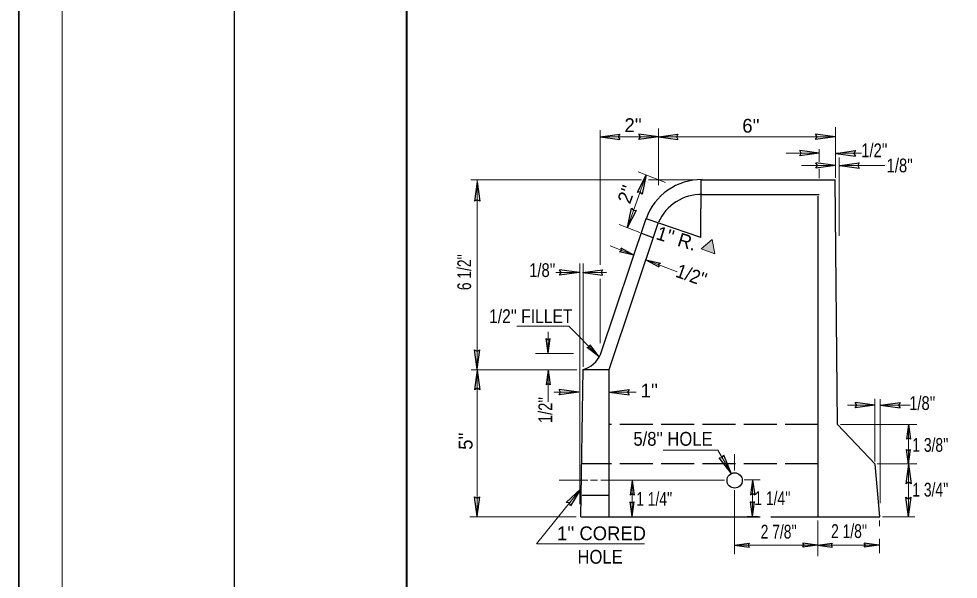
# Model space of a CAD drawing. Extents: x 385 to 753, y -129 to 142.
# Drawn here: x 384.8 to 466.6, y -4.3 to 44.5 of the extents above; entities that cross this region are included whole.
import ezdxf

# ---------------------------------------------------------------- set-up
doc = ezdxf.new("R2010")
doc.units = 0
doc.header["$LTSCALE"] = 0.48
doc.linetypes.add('LONG_DASHED', pattern=[7.5, 6, -1.5])
doc.layers.add('1', color=7, linetype='Continuous', lineweight=13)
doc.layers.add('25', color=7, linetype='Continuous', lineweight=13)
doc.layers.add('10', color=7, linetype='Continuous')

msp = doc.modelspace()

# ---------------------------------------------------------------- hatches: boundary and pattern name
at = {"layer": '25'}
msp.add_hatch(color=256, dxfattribs=at).paths.add_polyline_path([(444.1827, 24.5079), (445.1521, 25.3163), (445.3675, 24.0727)])

# ---------------------------------------------------------------- linework, layer by layer
at = {"layer": '1'}
for p, q in [((388.5478, -124.3587), (388.5478, 105.6413)), ((435.3893, 23.1134), (435.3893, 34.8401)), ((440.481, 30.0522), (440.481, 34.978)), ((455.898, 30.6838), (455.898, 35.097)), ((451.6013, 32.8312), (454.4749, 32.8312)), ((454.4733, 32.0762), (454.4733, 33.1707)), ((455.9156, 32.8137), (458.1411, 32.8137)), ((456.2146, 25.632), (456.2146, 32.4543)), ((438.712, 31.1951), (441.0895, 30.2771)), ((452.9254, 31.7575), (455.8812, 31.7575)), ((454.4733, 30.6486), (454.4733, 31.4767)), ((456.2498, 31.7575), (460.1684, 31.7575)), ((424.1195, 30.5113), (439.0032, 30.5113)), ((437.7666, 26.3617), (439.3947, 30.9314)), ((439.601, 30.5113), (443.6178, 30.5113)), ((437.0365, 26.6239), (438.8337, 25.912)), ((436.2502, 24.7504), (438.3358, 23.9477)), ((433.6308, 2.2733), (433.6308, 23.2152)), ((433.9049, 14.2309), (433.9049, 23.2152)), ((439.3775, 23.5467), (442.091, 22.5023)), ((431.5263, 22.4499), (433.5545, 22.4499)), ((433.8541, 22.4499), (435.9513, 22.4499)), ((435.3893, 16.2732), (435.3893, 21.8917)), ((428.1438, 17.7812), (432.6573, 17.7812)), ((430.8588, 15.3833), (430.8588, 17.264)), ((432.6573, 17.7812), (435.277, 15.1211)), ((429.773, 15.3833), (433.0681, 15.3833)), ((424.1569, 13.9595), (433.368, 13.9595)), ((430.8588, 11.1868), (430.8588, 13.9595)), ((431.3455, 12.0111), (433.5222, 12.0111)), ((436.2128, 12.0111), (438.5203, 12.0111)), ((456.931, 10.8823), (459.3136, 10.8823)), ((459.3136, 5.9739), (459.3136, 11.4377)), ((459.7816, 2.3582), (459.7816, 11.4194)), ((459.7816, 10.8823), (462.3919, 10.8823)), ((456.3229, 9.2007), (462.9783, 9.2007)), ((440.8768, 6.9716), (445.641, 6.9716)), ((445.641, 6.9716), (446.8112, 4.9603)), ((447.0892, 5.1918), (447.0892, 6.6369)), ((459.5195, 5.7678), (462.9619, 5.7678)), ((431.8137, 4.3488), (434.3222, 4.3488)), ((434.5468, 4.3488), (435.1459, 4.3488)), ((435.4454, 4.3488), (446.2262, 4.3488)), ((438.1784, 1.2014), (438.1784, 4.3436)), ((447.9412, 4.3862), (449.3127, 4.3862)), ((449.142, 4.3862), (448.2194, 4.3862)), ((448.6697, 1.2014), (448.6697, 4.3685)), ((429.8385, -1.1966), (433.6949, 3.5994)), ((447.0892, -2.0957), (447.0892, 3.4964)), ((424.0467, 1.1732), (433.2989, 1.1732)), ((454.3527, -2.2457), (454.3527, 0.8552)), ((459.7067, 0.3554), (459.7067, 0.8624)), ((459.9688, 1.1779), (462.7962, 1.1779)), ((459.7067, -1.9834), (459.7067, -0.7572)), ((429.876, -1.1966), (439.2404, -1.1966))]:
    msp.add_line(p, q, dxfattribs=at)
at = {"layer": '1', "lineweight": 40}
msp.add_line((418.5478, -111.8587), (418.5478, 93.1413), dxfattribs=at)
at = {"layer": '1', "lineweight": 25}
for p, q in [((435.3977, 34.2479), (437.1008, 34.4819)), ((440.4655, 34.2496), (438.7625, 34.4836)), ((440.4662, 34.2479), (442.1692, 34.4819)), ((455.859, 34.2496), (454.156, 34.4836)), ((435.3977, 34.2479), (437.1008, 34.0139)), ((440.4655, 34.2496), (438.7625, 34.0156)), ((440.4662, 34.2479), (442.1692, 34.0139)), ((455.859, 34.2496), (454.156, 34.0156)), ((454.4746, 32.8321), (452.7716, 33.0661)), ((454.4746, 32.8321), (452.7716, 32.5981)), ((455.9159, 32.8128), (457.6189, 33.0468)), ((455.9159, 32.8128), (457.6189, 32.5788)), ((455.8808, 31.7583), (454.1778, 31.9923)), ((456.2501, 31.7567), (457.9531, 31.9907)), ((455.8808, 31.7583), (454.1778, 31.5243)), ((456.2501, 31.7567), (457.9531, 31.5227)), ((424.6803, 30.3396), (424.4463, 28.6366)), ((424.6803, 30.3396), (424.9143, 28.6366)), ((439.3943, 30.9328), (438.6023, 29.4071)), ((439.3943, 30.9328), (439.0433, 29.2501)), ((444.1502, 25.4998), (444.1877, 30.5207)), ((444.2488, 30.5207), (455.8455, 30.5207)), ((456.0516, 9.1973), (455.8455, 30.5207)), ((444.2488, 29.2402), (454.4512, 29.2402)), ((454.3678, 1.1743), (454.3678, 29.0794)), ((437.7595, 26.3443), (438.1106, 28.0271)), ((437.7595, 26.3443), (438.5515, 27.8701)), ((435.4326, 15.3084), (439.4076, 27.1368)), ((444.1502, 25.4998), (439.3952, 27.111)), ((436.1712, 14.0058), (440.4744, 26.8108)), ((438.9767, 25.8692), (439.9876, 25.4758)), ((438.3358, 23.9483), (437.2068, 24.5709)), ((438.3358, 23.9483), (437.0807, 24.2433)), ((439.3775, 23.5461), (440.6326, 23.2511)), ((439.3775, 23.5461), (440.5065, 22.9235)), ((433.5542, 22.4507), (431.8512, 22.6847)), ((433.5542, 22.4507), (431.8512, 22.2167)), ((433.8957, 22.4491), (435.5987, 22.6831)), ((433.8957, 22.4491), (435.5987, 22.2151)), ((430.8594, 15.4108), (430.6839, 16.688)), ((430.8594, 15.4108), (431.0349, 16.688)), ((424.682, 14.0148), (424.448, 15.7178)), ((424.682, 14.0148), (424.916, 15.7178)), ((435.2772, 15.1217), (434.256, 15.9086)), ((435.2772, 15.1217), (434.5061, 16.1549)), ((424.6803, 13.9285), (424.4463, 12.2255)), ((424.6803, 13.9285), (424.9143, 12.2255)), ((430.8582, 13.9328), (430.6827, 12.6555)), ((430.8582, 13.9328), (431.0337, 12.6555)), ((433.7089, 1.1743), (433.9185, 13.9883)), ((433.9185, 13.9883), (436.1712, 13.9883)), ((436.1712, 1.1743), (436.1712, 13.9883)), ((433.5219, 12.0119), (431.8189, 12.2459)), ((433.5219, 12.0119), (431.8189, 11.7779)), ((436.2132, 12.0102), (437.9162, 12.2442)), ((436.2132, 12.0102), (437.9162, 11.7762)), ((459.3, 10.8833), (457.597, 11.1173)), ((459.3, 10.8833), (457.597, 10.6493)), ((459.7997, 10.8823), (461.5027, 11.1163)), ((459.7997, 10.8823), (461.5027, 10.6483)), ((462.252, 9.2026), (462.0765, 7.9253)), ((462.252, 9.2026), (462.4275, 7.9253)), ((446.8117, 4.961), (446.1576, 6.5507)), ((462.2532, 5.7566), (462.0777, 7.0338)), ((462.2532, 5.7566), (462.4287, 7.0338)), ((446.8117, 4.961), (445.7531, 6.3153)), ((462.2518, 5.756), (462.0178, 4.053)), ((462.2518, 5.756), (462.4858, 4.053)), ((438.1778, 4.3433), (438.0023, 3.0661)), ((438.1778, 4.3433), (438.3533, 3.0661)), ((448.6704, 4.3682), (448.4949, 3.091)), ((448.6704, 4.3682), (448.8459, 3.091)), ((433.6941, 3.5997), (432.4445, 2.4192)), ((433.6941, 3.5997), (432.8092, 2.1259)), ((424.682, 1.2111), (424.448, 2.9141)), ((424.682, 1.2111), (424.916, 2.9141)), ((438.179, 1.2017), (438.0035, 2.4789)), ((438.179, 1.2017), (438.3545, 2.4789)), ((448.6692, 1.2017), (448.4937, 2.4789)), ((448.6692, 1.2017), (448.8447, 2.4789)), ((462.2535, 1.1783), (462.0195, 2.8813)), ((462.2535, 1.1783), (462.4875, 2.8813)), ((433.7089, 1.1743), (449.3127, 1.1743)), ((449.142, 1.1743), (448.2031, 1.1743)), ((450.2516, 1.1743), (459.7412, 1.1743)), ((447.0895, -1.3095), (448.3667, -1.134)), ((447.0895, -1.3095), (448.3667, -1.485)), ((454.3247, -1.3082), (453.0475, -1.1327)), ((454.3247, -1.3082), (453.0475, -1.4837)), ((454.3252, -1.3095), (455.6025, -1.134)), ((454.3252, -1.3095), (455.6025, -1.485)), ((459.6692, -1.3082), (458.3919, -1.1327)), ((459.6692, -1.3082), (458.3919, -1.4837))]:
    msp.add_line(p, q, dxfattribs=at)
at = {"layer": '1', "linetype": 'LONG_DASHED', "lineweight": 25}
for p, q in [((454.3901, 9.2007), (436.1987, 9.2007)), ((454.3901, 5.7678), (433.8142, 5.7678)), ((436.1712, 3.033), (433.8142, 3.033))]:
    msp.add_line(p, q, dxfattribs=at)
at = {"layer": '1', "lineweight": 25}
for points in [[(403.5478, -119.3587), (403.5478, 100.6413), (748.5478, 100.6413)], [(437.1008, 34.4819), (436.969, 34.2455), (437.1008, 34.0139)], [(438.7625, 34.0156), (438.8942, 34.252), (438.7625, 34.4836)], [(442.1692, 34.4819), (442.0374, 34.2455), (442.1692, 34.0139)], [(454.156, 34.0156), (454.2877, 34.252), (454.156, 34.4836)], [(452.7716, 32.5981), (452.9033, 32.8345), (452.7716, 33.0661)], [(457.6189, 33.0468), (457.4872, 32.8104), (457.6189, 32.5788)], [(454.1778, 31.5243), (454.3096, 31.7607), (454.1778, 31.9923)], [(457.9531, 31.9907), (457.8213, 31.7542), (457.9531, 31.5227)], [(439.0433, 29.2501), (438.8647, 29.4535), (438.6023, 29.4071)], [(424.9143, 28.6366), (424.6779, 28.7683), (424.4463, 28.6366)], [(438.1106, 28.0271), (438.2891, 27.8237), (438.5515, 27.8701)], [(437.0807, 24.2433), (437.2367, 24.3733), (437.2068, 24.5709)], [(440.6326, 23.2511), (440.4767, 23.1211), (440.5065, 22.9235)], [(431.8512, 22.2167), (431.9829, 22.4532), (431.8512, 22.6847)], [(435.5987, 22.6831), (435.467, 22.4467), (435.5987, 22.2151)], [(430.6839, 16.688), (430.8612, 16.5892), (431.0349, 16.688)], [(424.448, 15.7178), (424.6844, 15.5861), (424.916, 15.7178)], [(434.256, 15.9086), (434.4517, 15.9626), (434.5061, 16.1549)], [(424.9143, 12.2255), (424.6779, 12.3572), (424.4463, 12.2255)], [(431.0337, 12.6555), (430.8564, 12.7543), (430.6827, 12.6555)], [(431.8189, 11.7779), (431.9507, 12.0143), (431.8189, 12.2459)], [(437.9162, 12.2442), (437.7844, 12.0078), (437.9162, 11.7762)], [(457.597, 10.6493), (457.7287, 10.8857), (457.597, 11.1173)], [(461.5027, 11.1163), (461.3709, 10.8799), (461.5027, 10.6483)], [(459.7412, 1.1743), (459.3357, 5.7664), (456.0516, 9.1973)], [(462.4275, 7.9253), (462.2502, 8.0242), (462.0765, 7.9253)], [(445.7531, 6.3153), (446.0237, 6.3203), (446.1576, 6.5507)], [(462.0777, 7.0338), (462.2551, 6.935), (462.4287, 7.0338)], [(462.4858, 4.053), (462.2494, 4.1848), (462.0178, 4.053)], [(424.448, 2.9141), (424.6844, 2.7823), (424.916, 2.9141)], [(438.3533, 3.0661), (438.176, 3.1649), (438.0023, 3.0661)], [(438.0035, 2.4789), (438.1808, 2.3801), (438.3545, 2.4789)], [(448.8447, 2.4789), (448.6673, 2.3801), (448.4937, 2.4789)], [(448.4949, 3.091), (448.6722, 3.1898), (448.8459, 3.091)], [(462.0195, 2.8813), (462.2559, 2.7495), (462.4875, 2.8813)], [(432.8092, 2.1259), (432.7076, 2.3767), (432.4445, 2.4192)], [(448.3667, -1.134), (448.2679, -1.3113), (448.3667, -1.485)], [(453.0475, -1.4837), (453.1463, -1.3065), (453.0475, -1.1327)], [(455.6025, -1.134), (455.5037, -1.3113), (455.6025, -1.485)], [(458.3919, -1.4837), (458.4907, -1.3065), (458.3919, -1.1327)]]:
    msp.add_lwpolyline(points, dxfattribs=at)
at = {"layer": '1'}
for points in [[(435.4828, 34.2488), (440.4658, 34.2488), (455.8593, 34.2488)], [(424.6812, 1.2107), (424.6812, 13.8005), (424.6812, 30.5113)], [(462.2527, 1.1779), (462.2527, 5.7563), (462.2527, 9.2007)], [(447.0892, -1.3089), (454.325, -1.3089), (459.6694, -1.3089)]]:
    msp.add_lwpolyline(points, dxfattribs=at)
at = {"layer": '1', "lineweight": 25}
msp.add_circle((447.1021, 4.3384), 0.6647, dxfattribs=at)
for centre, radius, start, end in [((444.1936, 25.4455), 5.0759, 89.07974, 160.69382), ((444.2077, 25.1672), 4.0737, 88.98858, 156.19889), ((433.2269, 16.3112), 2.4244, 286.69607, 335.34203)]:
    msp.add_arc(centre, radius, start, end, dxfattribs=at)
at = {"layer": '25', "lineweight": 35}
msp.add_lwpolyline([(384.7623, -128.56), (753.191, -128.56), (753.191, 142.3587), (384.7623, 142.3587)], close=True, dxfattribs=at)
at = {"layer": '25'}
msp.add_lwpolyline([(444.1827, 24.5079), (445.1521, 25.3163), (445.3675, 24.0727)], close=True, dxfattribs=at)

# ---------------------------------------------------------------- texts
at = {"layer": '10'}
for s, p in [("2''", (437.5093, 34.6645)), ("6''", (447.7694, 34.6136)), ("1''", (438.9206, 11.5583)), ("1'' CORED ", (431.6334, -0.8692))]:
    msp.add_text(s, height=1.2, dxfattribs=at).set_placement(p)
for s, width, p in [("1/2''", 0.8, (458.1305, 32.4765)), ("1/8''", 0.8, (460.342, 31.158)), ("1/8''", 0.8, (429.2117, 22.0446)), ("1/2'' FILLET", 0.85, (425.7157, 18.0377)), ("1/8''", 0.8, (462.302, 10.4675)), ("5/8'' HOLE", 0.9, (438.2872, 7.3582)), ("1 3/8''", 0.75, (462.5776, 6.8287)), ("1 3/4''", 0.75, (462.5776, 2.9327)), ("1 1/4''", 0.75, (438.5338, 2.1283)), ("1 1/4''", 0.75, (448.8254, 2.1955)), ("2 7/8''", 0.75, (449.3711, -0.7228)), ("2 1/8''", 0.75, (455.5034, -0.6757)), ('HOLE', 0.9, (433.4184, -2.9105))]:
    msp.add_text(s, height=1.2, dxfattribs=dict(at, width=width)).set_placement(p)
for s, rotation, p in [("2''", 69.839, (437.9831, 28.3377)), ("1'' R.", 342.745, (440.1753, 25.3617)), ("5''", 90, (424.2751, 7.0052))]:
    msp.add_text(s, height=1.2, rotation=rotation, dxfattribs=at).set_placement(p)
for s, rotation, width, p in [("6 1/2''", 90, 0.75, (424.1509, 20.9)), ("1/2''", 340.433, 0.95, (441.8707, 22.0918)), ("1/2''", 90, 0.8, (431.2132, 9.325))]:
    msp.add_text(s, height=1.2, rotation=rotation, dxfattribs=dict(at, width=width)).set_placement(p)

doc.saveas('drawing.dxf')
